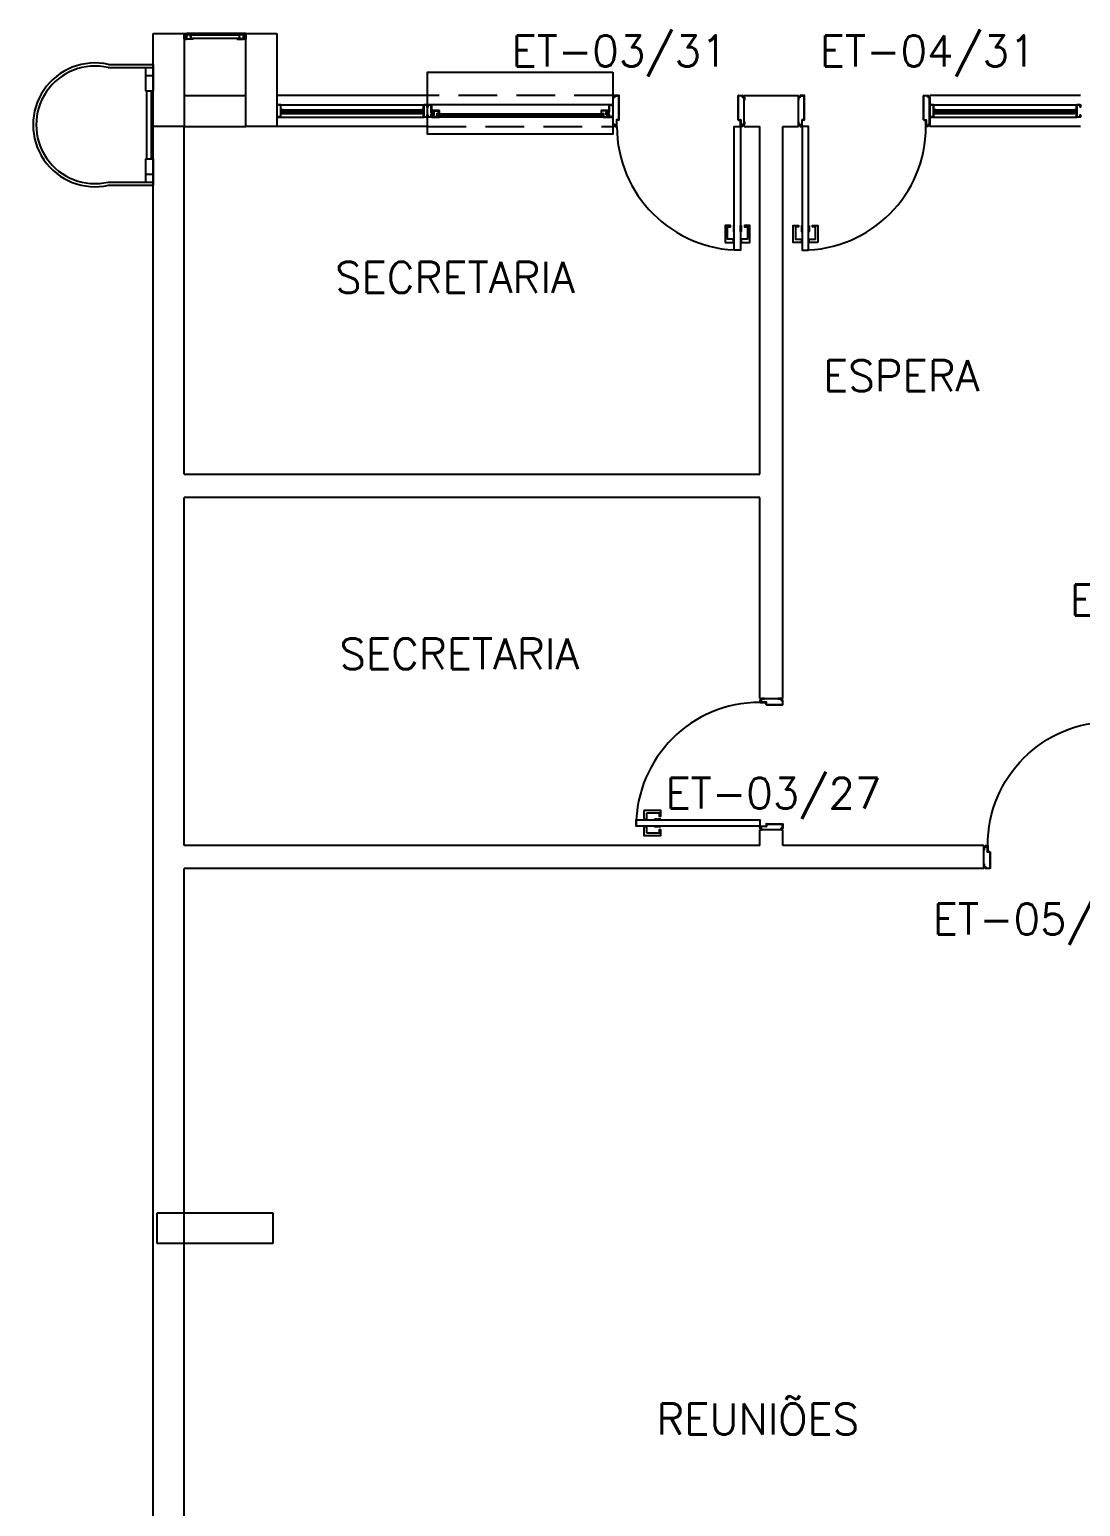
# Model space of a CAD drawing. Header units: millimetres. Extents: x 2686 to 2939, y 1294 to 1441.
# Drawn here: x 2883.1 to 2889.9, y 1354.65 to 1364.2 of the extents above; entities that cross this region are included whole.
import ezdxf

# ---------------------------------------------------------------- set-up
doc = ezdxf.new("R2010")
doc.units = ezdxf.units.MM
doc.linetypes.add('HIDDEN', pattern=[0.375, 0.25, -0.125])
for name, color, linetype in [('AR-ALV', 2, 'Continuous'), ('AR-ESQ', 1, 'Continuous'), ('AR-ESQ-C', 2, 'Continuous'), ('AR-ESTC', 3, 'Continuous'), ('AR-PEITORIL', 1, 'Continuous'), ('AR-PORTA', 1, 'Continuous'), ('AR-PROJ', 1, 'HIDDEN'), ('BC- VISTA', 1, 'Continuous'), ('BGR-VISTA', 32, 'Continuous'), ('DT-ESQ-BAGUETE-C', 1, 'Continuous'), ('DT-ESQ-MARCO-V', 1, 'Continuous'), ('DT-ESQ-PERFIL CADEIRA-C', 2, 'Continuous'), ('DT-ESQ-PERFIL CADEIRA-V', 2, 'Continuous'), ('DT-ESQ-PERFIL U-C', 2, 'Continuous'), ('DT-ESQ-PERFIL U-V', 1, 'Continuous'), ('DT-ESQ-VENEZIANA-C', 1, 'Continuous'), ('DT-ESQ-VENEZIANA-V', 1, 'Continuous'), ('DT-ESQ-VIDRO-C', 2, 'Continuous'), ('DT-TXTMOD', 1, 'Continuous'), ('ENDEREÇO', 2, 'Continuous'), ('EQUIPAMENTO', 2, 'Continuous'), ('maçaneta', 1, 'Continuous'), ('mov', 1, 'Continuous'), ('PM-PERFIL U-C', 2, 'Continuous'), ('pm1', 2, 'Continuous'), ('TEXTO', 2, 'Continuous')]:
    doc.layers.add(name, color=color, linetype=linetype)
doc.styles.add('S10', font='simplex.shx', dxfattribs={"height": 0.1})
doc.styles.add('UNB-100', font='simplex.shx', dxfattribs={"height": 0.2})
doc.styles.add('UNB1-100', font='simplex.shx', dxfattribs={"height": 0.2})

# ---------------------------------------------------------------- blocks, each defined once
blk = doc.blocks.new('EF01A-P')
at = {"layer": 'DT-ESQ-BAGUETE-C', "ltscale": 0.1}
for points in [[(0.0015, 0.035), (0.015, 0.035), (0.015, 0.0335), (0.0015, 0.0335), (0.0015, 0.005), (0.015, 0.005), (0.015, 0.0035), (0.0015, 0.0035, -0.414214), (0, 0.005), (0, 0.0335, -0.414214)], [(0.3985, 0.035), (0.385, 0.035), (0.385, 0.0335), (0.3985, 0.0335), (0.3985, 0.005), (0.385, 0.005), (0.385, 0.0035), (0.3985, 0.0035, 0.414214), (0.4, 0.005), (0.4, 0.0335, 0.414214)]]:
    blk.add_lwpolyline(points, format="xyb", close=True, dxfattribs=at)
at = {"layer": 'DT-ESQ-PERFIL CADEIRA-C', "ltscale": 0.1}
for points in [[(0.01, 0.0015), (0.01, 0.003), (0.0015, 0.003, 1), (0.0015, 0), (0.015, 0, 0.414214), (0.0165, 0.0015), (0.0165, 0.0335), (0.043, 0.0335)], [(0.043, 0.0065), (0.018, 0.0065), (0.018, 0.0165), (0.0165, 0.0165), (0.0165, 0.0065, 0.414214), (0.018, 0.005), (0.043, 0.005), (0.0565, 0.005, 1), (0.0565, 0.008), (0.043, 0.008), (0.043, 0.02), (0.043, 0.032), (0.0565, 0.032, 1), (0.0565, 0.035), (0.043, 0.035), (0.0165, 0.035, 0.414214), (0.015, 0.0335), (0.015, 0.0015), (0.0015, 0.0015)], [(0.0415, 0.02), (0.0415, 0.032, -0.414214), (0.043, 0.0335), (0.0565, 0.0335)], [(0.0415, 0.02), (0.0415, 0.008, 0.414214), (0.043, 0.0065), (0.0565, 0.0065)], [(0.357, 0.0065), (0.382, 0.0065), (0.382, 0.0165), (0.3835, 0.0165), (0.3835, 0.0065, -0.414214), (0.382, 0.005), (0.357, 0.005), (0.3435, 0.005, -1), (0.3435, 0.008), (0.357, 0.008), (0.357, 0.02), (0.357, 0.032), (0.3435, 0.032, -1), (0.3435, 0.035), (0.357, 0.035), (0.3835, 0.035, -0.414214), (0.385, 0.0335), (0.385, 0.0015), (0.3985, 0.0015)], [(0.3585, 0.02), (0.3585, 0.032, 0.414214), (0.357, 0.0335), (0.3435, 0.0335)], [(0.3585, 0.02), (0.3585, 0.008, -0.414214), (0.357, 0.0065), (0.3435, 0.0065)], [(0.39, 0.0015), (0.39, 0.003), (0.3985, 0.003, -1), (0.3985, 0), (0.385, 0, -0.414214), (0.3835, 0.0015), (0.3835, 0.0335), (0.357, 0.0335)]]:
    blk.add_lwpolyline(points, format="xyb", dxfattribs=at)
at = {"layer": 'DT-ESQ-PERFIL CADEIRA-V', "ltscale": 0.1}
blk.add_line((0.015, 0), (0.385, 0), dxfattribs=at)
at = {"layer": 'DT-ESQ-VENEZIANA-C', "ltscale": 0.1}
for p, q in [((0.043, 0.0105), (0.357, 0.0105)), ((0.043, 0.009), (0.357, 0.009))]:
    blk.add_line(p, q, dxfattribs=at)
at = {"layer": 'DT-ESQ-VENEZIANA-V', "ltscale": 0.1}
blk.add_line((0.043, 0.031), (0.357, 0.031), dxfattribs=at)
blk = doc.blocks.new('BGR12')
at = {"layer": 'BC- VISTA'}
blk.add_lwpolyline([(0, 0.4), (0, 0), (-1.2, 0), (-1.2, 0.4)], close=True, dxfattribs=at)
blk = doc.blocks.new('EF70-P')
at = {"layer": 'AR-PEITORIL'}
for p, q in [((-0.2496, -0.0916), (-1.2245, -0.0916)), ((3.9755, -0.0916), (3.0005, -0.0916)), ((3.0005, -0.2916), (3.0005, -0.0916)), ((-0.2496, -0.2916), (-1.2245, -0.2916)), ((3.9755, -0.2916), (3.0005, -0.2916))]:
    blk.add_line(p, q, dxfattribs=at)
at = {"layer": 'AR-PROJ'}
for p, q in [((0.9504, -0.0916), (-0.2496, -0.0916)), ((-0.2496, -0.2916), (0.9504, -0.2916))]:
    blk.add_line(p, q, dxfattribs=at)
at = {"layer": 'DT-ESQ-BAGUETE-C', "ltscale": 0.1}
for points in [[(-1.1855, -0.1966), (-1.199, -0.1966), (-1.199, -0.1981), (-1.1855, -0.1981), (-1.1855, -0.2071), (-1.199, -0.2071), (-1.199, -0.2086), (-1.1855, -0.2086, 0.336705), (-1.1841, -0.2075, 0.068021), (-1.184, -0.2071), (-1.184, -0.1981, 0.414214)], [(-0.2886, -0.1966), (-0.2751, -0.1966), (-0.2751, -0.1981), (-0.2886, -0.1981), (-0.2886, -0.2071), (-0.2751, -0.2071), (-0.2751, -0.2086), (-0.2886, -0.2086, -0.336705), (-0.29, -0.2075, -0.068021), (-0.2901, -0.2071), (-0.2901, -0.1981, -0.414214)], [(-0.1731, -0.2196), (-0.1866, -0.2196), (-0.1866, -0.2211), (-0.1731, -0.2211), (-0.1731, -0.2301), (-0.1866, -0.2301), (-0.1866, -0.2316), (-0.1731, -0.2316, 0.336705), (-0.1716, -0.2305, 0.068021), (-0.1716, -0.2301), (-0.1716, -0.2211, 0.414214)], [(0.8739, -0.2196), (0.8874, -0.2196), (0.8874, -0.2211), (0.8739, -0.2211), (0.8739, -0.2301), (0.8874, -0.2301), (0.8874, -0.2316), (0.8739, -0.2316, -0.336705), (0.8725, -0.2305, -0.068021), (0.8724, -0.2301), (0.8724, -0.2211, -0.414214)], [(3.0395, -0.1966), (3.026, -0.1966), (3.026, -0.1981), (3.0395, -0.1981), (3.0395, -0.2071), (3.026, -0.2071), (3.026, -0.2086), (3.0395, -0.2086, 0.336705), (3.0409, -0.2075, 0.068021), (3.041, -0.2071), (3.041, -0.1981, 0.414214)], [(3.9365, -0.1966), (3.95, -0.1966), (3.95, -0.1981), (3.9365, -0.1981), (3.9365, -0.2071), (3.95, -0.2071), (3.95, -0.2086), (3.9365, -0.2086, -0.336705), (3.935, -0.2075, -0.068021), (3.935, -0.2071), (3.935, -0.1981, -0.414214)]]:
    blk.add_lwpolyline(points, format="xyb", close=True, dxfattribs=at)
at = {"layer": 'DT-ESQ-MARCO-V', "ltscale": 0.1}
for p, q in [((-1.201, -0.1516), (-0.2731, -0.1516)), ((0.9269, -0.1516), (-0.2261, -0.1516)), ((3.024, -0.1516), (3.952, -0.1516)), ((-1.201, -0.2316), (-0.2731, -0.2316)), ((0.8744, -0.2316), (-0.1731, -0.2316)), ((3.024, -0.2316), (3.952, -0.2316))]:
    blk.add_line(p, q, dxfattribs=at)
at = {"layer": 'DT-ESQ-PERFIL U-C', "ltscale": 0.1}
for p, q in [((-0.2246, -0.1516), (-0.2246, -0.1516)), ((0.9254, -0.1516), (0.9254, -0.1516)), ((0.9254, -0.1531), (0.9254, -0.2001)), ((0.9489, -0.1516), (0.9269, -0.1516)), ((0.9269, -0.1516), (0.9269, -0.1516)), ((0.9269, -0.2016), (0.9269, -0.1531)), ((0.9269, -0.1531), (0.9489, -0.1531)), ((0.9489, -0.1531), (0.9489, -0.1666)), ((0.9489, -0.1666), (0.9504, -0.1666)), ((0.9504, -0.1666), (0.9504, -0.1531)), ((0.9109, -0.2131), (0.9109, -0.2031)), ((0.9124, -0.2016), (0.9239, -0.2016)), ((0.9254, -0.2031), (0.9124, -0.2031)), ((0.9124, -0.2031), (0.9124, -0.2131)), ((0.9124, -0.2131), (0.9254, -0.2131)), ((0.9254, -0.2146), (0.9124, -0.2146)), ((0.9254, -0.2031), (0.9254, -0.2031)), ((0.9254, -0.2146), (0.9254, -0.2301)), ((0.9269, -0.2301), (0.9269, -0.2146)), ((0.9484, -0.2301), (0.9269, -0.2301)), ((0.9269, -0.2316), (0.9489, -0.2316)), ((0.9504, -0.2166), (0.9489, -0.2166)), ((0.9489, -0.2166), (0.9489, -0.2296)), ((0.9504, -0.2301), (0.9504, -0.2166))]:
    blk.add_line(p, q, dxfattribs=at)
for points in [[(-1.1995, -0.2225), (-1.1995, -0.1866), (-1.186, -0.1866, 1), (-1.186, -0.1836), (-1.1995, -0.1836), (-1.1995, -0.1531, 0.414214), (-1.201, -0.1516), (-1.223, -0.1516, 0.414214), (-1.2245, -0.1531), (-1.2245, -0.1666), (-1.223, -0.1666), (-1.223, -0.1531), (-1.201, -0.1531), (-1.201, -0.1836, 0.414214), (-1.1995, -0.1851, 0.414214), (-1.201, -0.1866), (-1.201, -0.2225), (-1.201, -0.2301), (-1.223, -0.2301), (-1.223, -0.2166), (-1.2245, -0.2166), (-1.2245, -0.2301, 0.414214), (-1.223, -0.2316), (-1.201, -0.2316, 0.414214), (-1.1995, -0.2301)], [(-0.2746, -0.2225), (-0.2746, -0.1866), (-0.2881, -0.1866, -1), (-0.2881, -0.1836), (-0.2746, -0.1836), (-0.2746, -0.1531, -0.414214), (-0.2731, -0.1516), (-0.2511, -0.1516, -0.414214), (-0.2496, -0.1531), (-0.2496, -0.1666), (-0.2511, -0.1666), (-0.2511, -0.1531), (-0.2731, -0.1531), (-0.2731, -0.1836, -0.414214), (-0.2746, -0.1851, -0.414214), (-0.2731, -0.1866), (-0.2731, -0.2225), (-0.2731, -0.2301), (-0.2511, -0.2301), (-0.2511, -0.2166), (-0.2496, -0.2166), (-0.2496, -0.2301, -0.414214), (-0.2511, -0.2316), (-0.2731, -0.2316, -0.414214), (-0.2746, -0.2301)], [(-0.2261, -0.2146, -0.414214), (-0.2246, -0.2131), (-0.2116, -0.2131), (-0.2116, -0.2031), (-0.2246, -0.2031), (-0.2246, -0.2031, -0.414214), (-0.2261, -0.2016), (-0.2261, -0.1531), (-0.2481, -0.1531), (-0.2481, -0.1666), (-0.2496, -0.1666), (-0.2496, -0.1531, -0.414214), (-0.2481, -0.1516), (-0.2261, -0.1516), (-0.2261, -0.1516, -0.414214), (-0.2246, -0.1531), (-0.2246, -0.2001, 0.414214), (-0.2231, -0.2016), (-0.2116, -0.2016, -0.414214), (-0.2101, -0.2031), (-0.2101, -0.2131, -0.414214), (-0.2116, -0.2146), (-0.2246, -0.2146), (-0.2246, -0.2301, -0.414214), (-0.2261, -0.2316), (-0.2481, -0.2316, -0.414214), (-0.2496, -0.2301), (-0.2496, -0.2166), (-0.2481, -0.2166), (-0.2481, -0.2296, 0.414214), (-0.2476, -0.2301), (-0.2261, -0.2301)], [(0.9219, -0.2316, 0.414214), (0.9234, -0.2301), (0.9234, -0.2181, 0.414214), (0.9219, -0.2166), (0.9089, -0.2166), (0.9089, -0.1996), (0.9219, -0.1996, 0.414214), (0.9234, -0.1981), (0.9234, -0.1911, 0.414214), (0.9219, -0.1896), (0.8749, -0.1896, 0.414214), (0.8734, -0.1911), (0.8734, -0.2081, 0.414214), (0.8749, -0.2096), (0.8879, -0.2096), (0.8879, -0.2301, 0.414214), (0.8894, -0.2316)], [(3.0255, -0.2225), (3.0255, -0.1866), (3.039, -0.1866, 1), (3.039, -0.1836), (3.0255, -0.1836), (3.0255, -0.1531, 0.414214), (3.024, -0.1516), (3.002, -0.1516, 0.414214), (3.0005, -0.1531), (3.0005, -0.1666), (3.002, -0.1666), (3.002, -0.1531), (3.024, -0.1531), (3.024, -0.1836, 0.414214), (3.0255, -0.1851, 0.414214), (3.024, -0.1866), (3.024, -0.2225), (3.024, -0.2301), (3.002, -0.2301), (3.002, -0.2166), (3.0005, -0.2166), (3.0005, -0.2301, 0.414214), (3.002, -0.2316), (3.024, -0.2316, 0.414214), (3.0255, -0.2301)], [(3.9505, -0.2225), (3.9505, -0.1866), (3.937, -0.1866, -1), (3.937, -0.1836), (3.9505, -0.1836), (3.9505, -0.1531, -0.414214), (3.952, -0.1516), (3.974, -0.1516, -0.414214), (3.9755, -0.1531), (3.9755, -0.1666), (3.974, -0.1666), (3.974, -0.1531), (3.952, -0.1531), (3.952, -0.1836, -0.414214), (3.9505, -0.1851, -0.414214), (3.952, -0.1866), (3.952, -0.2225), (3.952, -0.2301), (3.974, -0.2301), (3.974, -0.2166), (3.9755, -0.2166), (3.9755, -0.2301, -0.414214), (3.974, -0.2316), (3.952, -0.2316, -0.414214), (3.9505, -0.2301)], [(-0.2211, -0.2301), (-0.2211, -0.2181), (-0.2081, -0.2181, 0.414214), (-0.2066, -0.2166), (-0.2066, -0.1996, 0.414214), (-0.2081, -0.1981), (-0.2211, -0.1981), (-0.2211, -0.1911), (-0.1741, -0.1911), (-0.1741, -0.2081), (-0.1871, -0.2081, 0.414214), (-0.1886, -0.2096), (-0.1886, -0.2301)], [(0.9074, -0.1996, -0.414214), (0.9089, -0.1981), (0.9219, -0.1981), (0.9219, -0.1911), (0.8749, -0.1911), (0.8749, -0.2081), (0.8879, -0.2081, -0.414214), (0.8894, -0.2096), (0.8894, -0.2301), (0.9219, -0.2301), (0.9219, -0.2181), (0.9089, -0.2181, -0.414214), (0.9074, -0.2166)]]:
    blk.add_lwpolyline(points, format="xyb", close=True, dxfattribs=at)
for points in [[(-1.1995, -0.1851), (-1.186, -0.1851)], [(-0.2746, -0.1851), (-0.2881, -0.1851)], [(3.0255, -0.1851), (3.039, -0.1851)], [(3.9505, -0.1851), (3.937, -0.1851)]]:
    blk.add_lwpolyline(points, dxfattribs=at)
blk.add_lwpolyline([(-0.2211, -0.1896, 0.414214), (-0.2226, -0.1911), (-0.2226, -0.1981, 0.414214), (-0.2211, -0.1996), (-0.2081, -0.1996), (-0.2081, -0.2166), (-0.2211, -0.2166, 0.414214), (-0.2226, -0.2181), (-0.2226, -0.2301, 0.414214), (-0.2211, -0.2316), (-0.1886, -0.2316, 0.414214), (-0.1871, -0.2301), (-0.1871, -0.2096), (-0.1741, -0.2096, 0.414214), (-0.1726, -0.2081), (-0.1726, -0.1911, 0.414214), (-0.1741, -0.1896), (-0.2211, -0.1896), (-0.1741, -0.1896, -0.414214), (-0.1726, -0.1911)], format="xyb", dxfattribs=at)
for centre, radius, start, end in [((0.9269, -0.1531), 0.0015, 90, 180), ((0.9489, -0.1531), 0.0015, 0, 90), ((0.9124, -0.2031), 0.0015, 90, 180), ((0.9124, -0.2131), 0.0015, 180, 270), ((0.9239, -0.2001), 0.0015, 270, 360), ((0.9254, -0.2016), 0.0015, 270, 0), ((0.9254, -0.2146), 0.0015, 360, 90), ((0.9269, -0.2301), 0.0015, 180, 270), ((0.9484, -0.2296), 0.0005, 270, 0), ((0.9489, -0.2301), 0.0015, 270, 0)]:
    blk.add_arc(centre, radius, start, end, dxfattribs=at)
at = {"layer": 'DT-ESQ-PERFIL U-V', "ltscale": 0.1}
for p, q in [((-1.185, -0.1836), (-0.2881, -0.1836)), ((3.04, -0.1836), (3.937, -0.1836)), ((-1.1855, -0.1966), (-0.2886, -0.1966)), ((-1.1855, -0.2086), (-0.2886, -0.2086)), ((3.0395, -0.1966), (3.9365, -0.1966)), ((3.0395, -0.2086), (3.9365, -0.2086))]:
    blk.add_line(p, q, dxfattribs=at)
at = {"layer": 'DT-ESQ-VIDRO-C', "ltscale": 0.1}
for points in [[(-0.2766, -0.1886), (-0.2766, -0.1946), (-1.1975, -0.1946), (-1.1975, -0.1886), (-0.2766, -0.1886)], [(3.9485, -0.1886), (3.9485, -0.1946), (3.0275, -0.1946), (3.0275, -0.1886), (3.9485, -0.1886)]]:
    blk.add_lwpolyline(points, dxfattribs=at)
blk.add_lwpolyline([(-0.1851, -0.2116), (-0.1851, -0.2176), (0.8859, -0.2176), (0.8859, -0.2116)], close=True, dxfattribs=at)
at = {"layer": 'maçaneta'}
for points in [[(1.6755, -1.0416), (1.7305, -1.0416), (1.7305, -1.0216), (1.692, -1.0216, -0.414214), (1.6905, -1.0201), (1.6905, -0.9416), (1.7105, -0.9416), (1.7105, -0.9316), (1.6755, -0.9316)], [(1.7805, -1.0416), (1.8355, -1.0416), (1.8355, -0.9316), (1.8005, -0.9316), (1.8005, -0.9416), (1.8205, -0.9416), (1.8205, -1.0201, -0.414214), (1.819, -1.0216), (1.7805, -1.0216)], [(2.1705, -1.0416), (2.1155, -1.0416), (2.1155, -0.9316), (2.1505, -0.9316), (2.1505, -0.9416), (2.1305, -0.9416), (2.1305, -1.0201, 0.414214), (2.132, -1.0216), (2.1705, -1.0216)], [(2.2755, -1.0416), (2.2205, -1.0416), (2.2205, -1.0216), (2.259, -1.0216, 0.414214), (2.2605, -1.0201), (2.2605, -0.9416), (2.2405, -0.9416), (2.2405, -0.9316), (2.2755, -0.9316)]]:
    blk.add_lwpolyline(points, format="xyb", close=True, dxfattribs=at)
for points in [[(1.7305, -0.9316), (1.7305, -0.9716), (1.7355, -0.9716), (1.7355, -0.9316)], [(1.7805, -0.9316), (1.7805, -0.9716), (1.7755, -0.9716), (1.7755, -0.9316)], [(2.1705, -0.9316), (2.1705, -0.9716), (2.1755, -0.9716), (2.1755, -0.9316)], [(2.2205, -0.9316), (2.2205, -0.9716), (2.2155, -0.9716), (2.2155, -0.9316)]]:
    blk.add_lwpolyline(points, close=True, dxfattribs=at)
at = {"layer": 'mov'}
for centre, start, end in [((1.7755, -0.2916), 180, 270), ((2.1755, -0.2916), 270, 0)]:
    blk.add_arc(centre, 0.8, start, end, dxfattribs=at)
at = {"layer": 'PM-PERFIL U-C'}
for p, q in [((0.9604, -0.0931), (0.9604, -0.1016)), ((0.9889, -0.0916), (0.9619, -0.0916)), ((0.9624, -0.1021), (0.9624, -0.0936)), ((0.9624, -0.0936), (0.9884, -0.0936)), ((0.9884, -0.2486), (0.9884, -0.0936)), ((0.9904, -0.2491), (0.9904, -0.0931)), ((1.7605, -0.2491), (1.7605, -0.0931)), ((1.762, -0.0916), (1.789, -0.0916)), ((1.7885, -0.0936), (1.7625, -0.0936)), ((1.7625, -0.2486), (1.7625, -0.0936)), ((1.7885, -0.1021), (1.7885, -0.0936)), ((1.7905, -0.0931), (1.7905, -0.1016)), ((2.1605, -0.0931), (2.1605, -0.1016)), ((2.189, -0.0916), (2.162, -0.0916)), ((2.1625, -0.0936), (2.1885, -0.0936)), ((2.1625, -0.1021), (2.1625, -0.0936)), ((2.1885, -0.2486), (2.1885, -0.0936)), ((2.1905, -0.2491), (2.1905, -0.0931)), ((2.9605, -0.2491), (2.9605, -0.0931)), ((2.962, -0.0916), (2.989, -0.0916)), ((2.9625, -0.2486), (2.9625, -0.0936)), ((2.9885, -0.0936), (2.9625, -0.0936)), ((2.9885, -0.1021), (2.9885, -0.0936)), ((2.9905, -0.0931), (2.9905, -0.1016)), ((0.9504, -0.1031), (0.9504, -0.2801)), ((0.9604, -0.1016), (0.9519, -0.1016)), ((0.9524, -0.1036), (0.9609, -0.1036)), ((0.9524, -0.2796), (0.9524, -0.1036)), ((1.7985, -0.1036), (1.79, -0.1036)), ((1.7905, -0.1016), (1.799, -0.1016)), ((1.7985, -0.1216), (1.7985, -0.1036)), ((1.8005, -0.1216), (1.7985, -0.1216)), ((1.8005, -0.1031), (1.8005, -0.1216)), ((2.1505, -0.1031), (2.1505, -0.1216)), ((2.1505, -0.1216), (2.1525, -0.1216)), ((2.1605, -0.1016), (2.152, -0.1016)), ((2.1525, -0.1216), (2.1525, -0.1036)), ((2.1525, -0.1036), (2.161, -0.1036)), ((2.9985, -0.1036), (2.99, -0.1036)), ((2.9905, -0.1016), (2.999, -0.1016)), ((2.9985, -0.2796), (2.9985, -0.1036)), ((3.0005, -0.1031), (3.0005, -0.2801)), ((0.9519, -0.2816), (0.9604, -0.2816)), ((0.9609, -0.2796), (0.9524, -0.2796)), ((0.9604, -0.2816), (0.9604, -0.2901)), ((0.9624, -0.2896), (0.9624, -0.2811)), ((0.9734, -0.2501), (0.9734, -0.2896)), ((0.9884, -0.2486), (0.9749, -0.2486)), ((0.9754, -0.2901), (0.9754, -0.2506)), ((0.9889, -0.2506), (0.9754, -0.2506)), ((1.762, -0.2506), (1.7755, -0.2506)), ((1.7625, -0.2486), (1.776, -0.2486)), ((1.7755, -0.2901), (1.7755, -0.2506)), ((1.7775, -0.2501), (1.7775, -0.2896)), ((1.7885, -0.2896), (1.7885, -0.2811)), ((1.79, -0.2796), (1.7985, -0.2796)), ((1.799, -0.2816), (1.7905, -0.2816)), ((1.7905, -0.2816), (1.7905, -0.2901)), ((1.7985, -0.2796), (1.7985, -0.2616)), ((1.7985, -0.2616), (1.8005, -0.2616)), ((1.8005, -0.2616), (1.8005, -0.2801)), ((2.1525, -0.2616), (2.1505, -0.2616)), ((2.1505, -0.2616), (2.1505, -0.2801)), ((2.152, -0.2816), (2.1605, -0.2816)), ((2.1525, -0.2796), (2.1525, -0.2616)), ((2.161, -0.2796), (2.1525, -0.2796)), ((2.1605, -0.2816), (2.1605, -0.2901)), ((2.1625, -0.2896), (2.1625, -0.2811)), ((2.1735, -0.2501), (2.1735, -0.2896)), ((2.1885, -0.2486), (2.175, -0.2486)), ((2.1755, -0.2901), (2.1755, -0.2506)), ((2.189, -0.2506), (2.1755, -0.2506)), ((2.962, -0.2506), (2.9755, -0.2506)), ((2.9625, -0.2486), (2.976, -0.2486)), ((2.9755, -0.2901), (2.9755, -0.2506)), ((2.9775, -0.2501), (2.9775, -0.2896)), ((2.9885, -0.2896), (2.9885, -0.2811)), ((2.99, -0.2796), (2.9985, -0.2796)), ((2.999, -0.2816), (2.9905, -0.2816)), ((2.9905, -0.2816), (2.9905, -0.2901)), ((0.9619, -0.2916), (0.9739, -0.2916)), ((0.9734, -0.2896), (0.9624, -0.2896)), ((1.789, -0.2916), (1.777, -0.2916)), ((1.7775, -0.2896), (1.7885, -0.2896)), ((2.162, -0.2916), (2.174, -0.2916)), ((2.1735, -0.2896), (2.1625, -0.2896)), ((2.989, -0.2916), (2.977, -0.2916)), ((2.9775, -0.2896), (2.9885, -0.2896))]:
    blk.add_line(p, q, dxfattribs=at)
for centre, start, end in [((0.9619, -0.0931), 90, 180), ((0.9889, -0.0931), 0, 90.06136), ((1.762, -0.0931), 89.93864, 180), ((1.789, -0.0931), 0, 90), ((2.162, -0.0931), 90, 180), ((2.189, -0.0931), 0, 90.06136), ((2.962, -0.0931), 89.93864, 180), ((2.989, -0.0931), 0, 90), ((0.9519, -0.1031), 90, 180), ((0.9609, -0.1021), 270, 0), ((1.79, -0.1021), 180, 270), ((1.799, -0.1031), 0, 90), ((2.152, -0.1031), 90, 180), ((2.161, -0.1021), 270, 0), ((2.99, -0.1021), 180, 270), ((2.999, -0.1031), 0, 90), ((0.9519, -0.2801), 180, 270), ((0.9609, -0.2811), 0, 90), ((0.9749, -0.2501), 90, 180), ((0.9889, -0.2491), 270, 360), ((1.762, -0.2491), 180, 270), ((1.776, -0.2501), 0, 90), ((1.79, -0.2811), 90, 180), ((1.799, -0.2801), 270, 0), ((2.152, -0.2801), 180, 270), ((2.161, -0.2811), 0, 90), ((2.175, -0.2501), 90, 180), ((2.189, -0.2491), 270, 360), ((2.962, -0.2491), 180, 270), ((2.976, -0.2501), 0, 90), ((2.99, -0.2811), 90, 180), ((2.999, -0.2801), 270, 0), ((0.9619, -0.2901), 180, 270), ((0.9739, -0.2901), 270, 0), ((1.777, -0.2901), 180, 270), ((1.789, -0.2901), 270, 0), ((2.162, -0.2901), 180, 270), ((2.174, -0.2901), 270, 0), ((2.977, -0.2901), 180, 270), ((2.989, -0.2901), 270, 0)]:
    blk.add_arc(centre, 0.0015, start, end, dxfattribs=at)
at = {"layer": 'pm1'}
for points in [[(1.7355, -1.0916), (1.7355, -0.2916), (1.7755, -0.2916), (1.7755, -1.0916)], [(2.2155, -1.0916), (2.2155, -0.2916), (2.1755, -0.2916), (2.1755, -1.0916)]]:
    blk.add_lwpolyline(points, close=True, dxfattribs=at)
at = {"layer": 'BGR-VISTA'}
blk.add_blockref('BGR12', (0.9504, -0.3416), dxfattribs=at)
at = {"layer": 'DT-TXTMOD', "ltscale": 0.1, "style": 'S10', "flags": 3}
blk.add_attdef('EF70', (-1.1801, -0.0487), '', height=0.1, dxfattribs=at)
blk = doc.blocks.new('PM3C')
at = {"layer": 'maçaneta'}
for points in [[(0.02, 0.9), (-0.035, 0.9), (-0.035, 0.79), (0, 0.79), (0, 0.8), (-0.02, 0.8), (-0.02, 0.8785, -0.414214), (-0.0185, 0.88), (0.02, 0.88)], [(0.125, 0.9), (0.07, 0.9), (0.07, 0.88), (0.1085, 0.88, -0.414214), (0.11, 0.8785), (0.11, 0.8), (0.09, 0.8), (0.09, 0.79), (0.125, 0.79)]]:
    blk.add_lwpolyline(points, format="xyb", close=True, dxfattribs=at)
for points in [[(0.02, 0.79), (0.02, 0.83), (0.025, 0.83), (0.025, 0.79)], [(0.07, 0.79), (0.07, 0.83), (0.065, 0.83), (0.065, 0.79)]]:
    blk.add_lwpolyline(points, close=True, dxfattribs=at)
at = {"layer": 'mov'}
blk.add_arc((0.025, 0.15), 0.8, 0, 90, dxfattribs=at)
at = {"layer": 'PM-PERFIL U-C'}
for p, q in [((0, 0.12), (0, 0.1385)), ((0.002, 0.12), (0, 0.12)), ((0.0015, 0.14), (0.01, 0.14)), ((0.002, 0.138), (0.002, 0.12)), ((0.0105, 0.138), (0.002, 0.138)), ((0.01, 0.14), (0.01, 0.1485)), ((0.0115, 0.15), (0.0235, 0.15)), ((0.012, 0.148), (0.012, 0.1395)), ((0.023, 0.148), (0.012, 0.148)), ((0.023, 0.1085), (0.023, 0.148)), ((0.038, 0.107), (0.0245, 0.107)), ((0.025, 0.1485), (0.025, 0.109)), ((0.0385, 0.109), (0.025, 0.109)), ((0.038, 0.107), (0.038, 0.002)), ((0.04, 0.1075), (0.04, 0.0015)), ((0.81, 0.1075), (0.81, 0.0015)), ((0.8115, 0.109), (0.825, 0.109)), ((0.812, 0.107), (0.8255, 0.107)), ((0.812, 0.107), (0.812, 0.002)), ((0.825, 0.1485), (0.825, 0.109)), ((0.8385, 0.15), (0.8265, 0.15)), ((0.827, 0.148), (0.838, 0.148)), ((0.827, 0.1085), (0.827, 0.148)), ((0.838, 0.148), (0.838, 0.1395)), ((0.8395, 0.138), (0.848, 0.138)), ((0.84, 0.14), (0.84, 0.1485)), ((0.8485, 0.14), (0.84, 0.14)), ((0.848, 0.138), (0.848, 0.12)), ((0.848, 0.12), (0.85, 0.12)), ((0.85, 0.12), (0.85, 0.1385)), ((0, 0.03), (0.002, 0.03)), ((0, 0.0115), (0, 0.03)), ((0.01, 0.01), (0.0015, 0.01)), ((0.002, 0.03), (0.002, 0.012)), ((0.002, 0.012), (0.0105, 0.012)), ((0.01, 0.0015), (0.01, 0.01)), ((0.0385, 0), (0.0115, 0)), ((0.012, 0.0105), (0.012, 0.002)), ((0.012, 0.002), (0.038, 0.002)), ((0.8115, 0), (0.8385, 0)), ((0.838, 0.002), (0.812, 0.002)), ((0.838, 0.0105), (0.838, 0.002)), ((0.848, 0.012), (0.8395, 0.012)), ((0.84, 0.0015), (0.84, 0.01)), ((0.84, 0.01), (0.8485, 0.01)), ((0.85, 0.03), (0.848, 0.03)), ((0.848, 0.03), (0.848, 0.012)), ((0.85, 0.0115), (0.85, 0.03))]:
    blk.add_line(p, q, dxfattribs=at)
for centre, start, end in [((0.0015, 0.1385), 90, 180), ((0.0115, 0.1485), 90, 180), ((0.0105, 0.1395), 270, 0), ((0.0245, 0.1085), 180, 270), ((0.0235, 0.1485), 360, 90), ((0.0385, 0.1075), 0, 90), ((0.8115, 0.1075), 90, 180), ((0.8265, 0.1485), 90, 180), ((0.8255, 0.1085), 270, 0), ((0.8395, 0.1395), 180, 270), ((0.8385, 0.1485), 0, 90), ((0.8485, 0.1385), 0, 90), ((0.0015, 0.0115), 180, 270), ((0.0115, 0.0015), 180, 270), ((0.0105, 0.0105), 0, 90), ((0.0385, 0.0015), 269.93864, 0), ((0.8115, 0.0015), 180, 270.06136), ((0.8395, 0.0105), 90, 180), ((0.8385, 0.0015), 270, 0), ((0.8485, 0.0115), 270, 0)]:
    blk.add_arc(centre, 0.0015, start, end, dxfattribs=at)
at = {"layer": 'pm1'}
blk.add_lwpolyline([(0.065, 0.95), (0.065, 0.15), (0.025, 0.15), (0.025, 0.95)], close=True, dxfattribs=at)
blk = doc.blocks.new('escada tipo marinheiro')
at = {"layer": 'EQUIPAMENTO'}
for p, q in [((-0.3382, 0.0101), (-0.05, 0.0101)), ((-0.05, 0.0101), (-0.05, -0.16)), ((-0.3405, -0.01), (-0.05, -0.01)), ((-0.1, -0.01), (-0.1, -0.16)), ((-0.1, -0.06), (-0.05, -0.06)), ((-0.1, -0.16), (-0.05, -0.16)), ((-0.09, -0.6), (-0.09, -0.16)), ((-0.06, -0.6), (-0.06, -0.16)), ((-0.1, -0.6), (-0.05, -0.6)), ((-0.1, -0.6), (-0.1, -0.75)), ((-0.05, -0.6), (-0.05, -0.77)), ((-0.3405, -0.75), (-0.05, -0.75)), ((-0.1, -0.7), (-0.05, -0.7)), ((-0.3382, -0.77), (-0.05, -0.77))]:
    blk.add_line(p, q, dxfattribs=at)
for radius, start, end in [(0.4, 77.17773, 282.82227), (0.38, 76.84274, 283.15726)]:
    blk.add_arc((-0.427, -0.38), radius, start, end, dxfattribs=at)

msp = doc.modelspace()

# ---------------------------------------------------------------- linework, layer by layer
at = {"layer": 'AR-ALV'}
for p, q in [((2884.0957, 1363.7749), (2884.4957, 1363.7749)), ((2887.7207, 1363.7749), (2888.0707, 1363.7749)), ((2887.7207, 1363.5749), (2887.7207, 1363.7749)), ((2888.0707, 1363.5749), (2888.0707, 1363.7749)), ((2883.8957, 1349.3249), (2883.8957, 1363.5749)), ((2884.0957, 1361.3249), (2884.0957, 1363.5749)), ((2884.0957, 1363.5749), (2884.4957, 1363.5749)), ((2887.7207, 1363.5749), (2887.8207, 1363.5749)), ((2887.8207, 1361.3249), (2887.8207, 1363.5749)), ((2887.9707, 1363.5749), (2888.0707, 1363.5749)), ((2887.9707, 1359.8749), (2887.9707, 1363.5749)), ((2884.0957, 1361.3249), (2887.8207, 1361.3249)), ((2884.0957, 1358.9249), (2884.0957, 1361.1749)), ((2887.8207, 1361.1749), (2884.0957, 1361.1749)), ((2887.8207, 1359.8749), (2887.8207, 1361.1749)), ((2887.8207, 1359.8749), (2887.9707, 1359.8749)), ((2887.8207, 1358.9249), (2887.8207, 1359.0249)), ((2887.9707, 1359.0249), (2887.8207, 1359.0249)), ((2887.9707, 1358.9249), (2887.9707, 1359.0249)), ((2887.8207, 1358.9249), (2884.0957, 1358.9249)), ((2889.2707, 1358.9249), (2887.9707, 1358.9249)), ((2889.2707, 1358.7749), (2889.2707, 1358.9249)), ((2884.0957, 1349.3249), (2884.0957, 1358.7749)), ((2889.2707, 1358.7749), (2884.0957, 1358.7749))]:
    msp.add_line(p, q, dxfattribs=at)
at = {"layer": 'AR-ESQ-C'}
for p, q in [((2884.6957, 1363.6649), (2884.6957, 1363.6649)), ((2884.6957, 1363.6349), (2884.6957, 1363.6349))]:
    msp.add_line(p, q, dxfattribs=at)
at = {"layer": 'AR-ESTC'}
for p, q in [((2883.8957, 1364.1749), (2884.0957, 1364.1749)), ((2883.8957, 1363.5749), (2883.8957, 1364.1749)), ((2884.0957, 1364.1749), (2884.0957, 1363.5749)), ((2884.4957, 1364.1749), (2884.6957, 1364.1749)), ((2884.4957, 1363.5749), (2884.4957, 1364.1749)), ((2884.6957, 1364.1749), (2884.6957, 1363.5749)), ((2884.0957, 1363.5749), (2883.8957, 1363.5749)), ((2884.6957, 1363.5749), (2884.4957, 1363.5749)), ((2883.9207, 1356.5499), (2884.6707, 1356.5499)), ((2883.9207, 1356.3499), (2883.9207, 1356.5499)), ((2884.6707, 1356.5499), (2884.6707, 1356.3499)), ((2884.6707, 1356.3499), (2883.9207, 1356.3499))]:
    msp.add_line(p, q, dxfattribs=at)

# ---------------------------------------------------------------- block references
at = {"layer": 'AR-ESQ', "rotation": 180}
msp.add_blockref('EF01A-P', (2884.4957, 1364.1749), dxfattribs=at)
at = {"layer": 'AR-PORTA'}
msp.add_blockref('EF70-P', (2885.9203, 1363.8665), dxfattribs=at)
at = {"layer": 'AR-PORTA', "rotation": 90}
msp.add_blockref('PM3C', (2887.9707, 1359.0249), dxfattribs=at)
at = {"layer": 'AR-PORTA', "xscale": -1}
msp.add_blockref('PM3C', (2890.1207, 1358.7749), dxfattribs=at)
at = {"layer": 'EQUIPAMENTO'}
msp.add_blockref('escada tipo marinheiro', (2883.9457, 1363.9649), dxfattribs=at)

# ---------------------------------------------------------------- texts
at = {"layer": 'ENDEREÇO', "style": 'UNB1-100'}
for s, p in [('ET-03/31', (2886.2145, 1363.9632)), ('ET-04/31', (2888.2085, 1363.9632)), ('ET-05/29', (2889.8268, 1360.4119)), ('ET-03/27', (2887.2106, 1359.163)), ('ET-05/27', (2888.9401, 1358.3485))]:
    msp.add_text(s, height=0.2, dxfattribs=at).set_placement(p)
at = {"layer": 'TEXTO', "style": 'UNB-100'}
for s, p in [('SECRETARIA', (2885.0731, 1362.4982)), ('ESPERA', (2888.2304, 1361.862)), ('SECRETARIA', (2885.1008, 1360.064)), ('REUNIÕES', (2887.1521, 1355.1151))]:
    msp.add_text(s, height=0.2, dxfattribs=at).set_placement(p)

doc.saveas('drawing.dxf')
